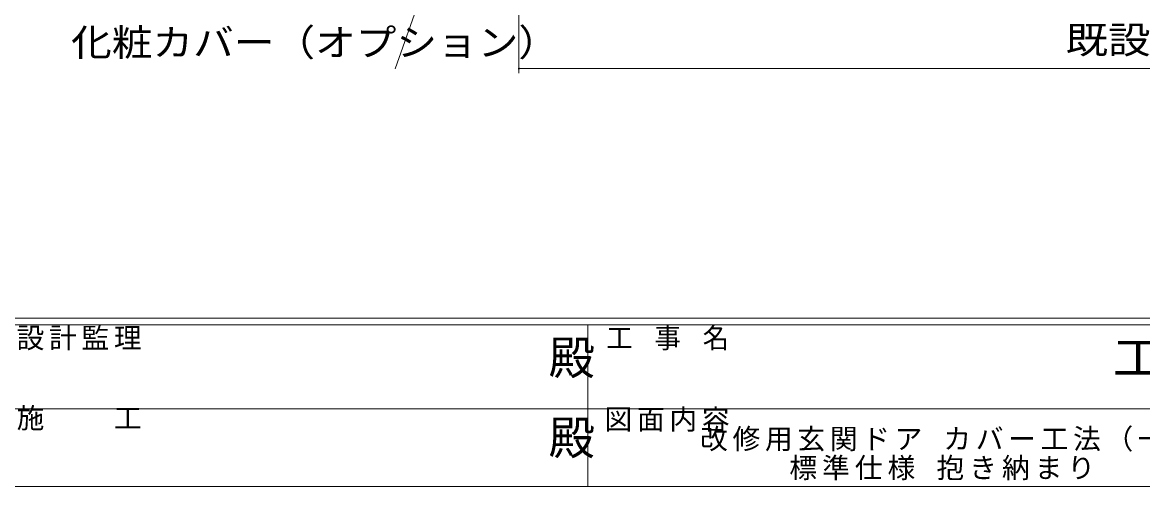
# Model space of a CAD drawing. Units: millimetres, scale not verified. Extents: x -1276 to 199, y -420 to 144.
# Drawn here: x -328.6 to -86.1, y -420 to -319.6 of the extents above; entities that cross this region are included whole.
import ezdxf
from ezdxf.enums import TextEntityAlignment as Align

# ---------------------------------------------------------------- set-up
doc = ezdxf.new("R2010")
doc.units = ezdxf.units.MM
doc.header["$LTSCALE"] = 2
doc.layers.add('0-1_YKK_ZWAK', color=7, linetype='Continuous', lineweight=9)
doc.layers.add('0-5_YKK_D', color=6, linetype='Continuous', lineweight=9)
doc.layers.add('0-2_USER1', color=7, linetype='Continuous')
doc.styles.add('ＭＳ ゴシック', font='')
doc.styles.get('ＭＳ ゴシック').set_extended_font_data('MS Gothic')

msp = doc.modelspace()

# ---------------------------------------------------------------- linework, layer by layer
at = {"layer": '0-1_YKK_ZWAK'}
for p, q in [((178.8, -383.6), (-591.2, -383.6)), ((141, -385), (-591.2, -385)), ((-206.2, -385), (-206.2, -420)), ((-333.6, -403.199), (-204.8, -403.199)), ((-204.8, -403.199), (-76, -403.199)), ((-591.2, -420), (141, -420))]:
    msp.add_line(p, q, dxfattribs=at)
at = {"layer": '0-5_YKK_D'}
for p, q in [((-227.776, -272.823), (-247.916, -329.64)), ((-221.128, -273.221), (-221.128, -330.621)), ((48.872, -329.621), (-221.128, -329.621))]:
    msp.add_line(p, q, dxfattribs=at)
for start, end in [(0, 180), (180, 0)]:
    msp.add_arc((-221.128, -329.621), 0.106, start, end, dxfattribs=at)

# ---------------------------------------------------------------- texts
at = {"layer": '0-1_YKK_ZWAK', "color": 3, "style": 'ＭＳ ゴシック'}
for p in [(-214.682, -397.956), (-214.682, -415.278)]:
    msp.add_text('殿', height=7.331, dxfattribs=at).set_placement(p, align=Align.BOTTOM_LEFT)
at = {"layer": '0-1_YKK_ZWAK', "color": 3, "style": 'ＭＳ ゴシック', "width": 1.1}
msp.add_text('工事', height=7.331, dxfattribs=at).set_placement((-92.569, -397.956), align=Align.BOTTOM_LEFT)
at = {"layer": '0-1_YKK_ZWAK', "char_height": 4.399, "attachment_point": 7, "style": 'ＭＳ ゴシック'}
for s, insert in [('\\T1.17;設計監理', (-329.831, -390.533)), ('\\T1.22;\\W0.95;工\\~事\\~名', (-202.188, -390.533)), ('\\T1.17;施\u3000\u3000工', (-329.831, -407.854)), ('\\T1.17;図面内容', (-202.583, -408.148))]:
    msp.add_mtext(s, dxfattribs=dict(at, insert=insert))
at = {"layer": '0-2_USER1', "char_height": 4.399, "attachment_point": 7, "style": 'ＭＳ ゴシック'}
for s, insert in [('\\T1.17;改修用玄関ドア\\~カバー工法（一体枠）', (-181.903, -412.449)), ('\\T1.18;標準仕様\\~抱き納まり', (-162.583, -418.625))]:
    msp.add_mtext(s, dxfattribs=dict(at, insert=insert))
at = {"layer": '0-5_YKK_D', "color": 7, "style": 'ＭＳ ゴシック'}
for s, width, p in [('化粧カバー（オプション）', 1.1, (-318.036, -328.64)), ('既設枠W寸法', 1.15, (-102.797, -328.103))]:
    msp.add_text(s, height=5.865, dxfattribs=dict(at, width=width)).set_placement(p, align=Align.BOTTOM_LEFT)

doc.saveas('drawing.dxf')
